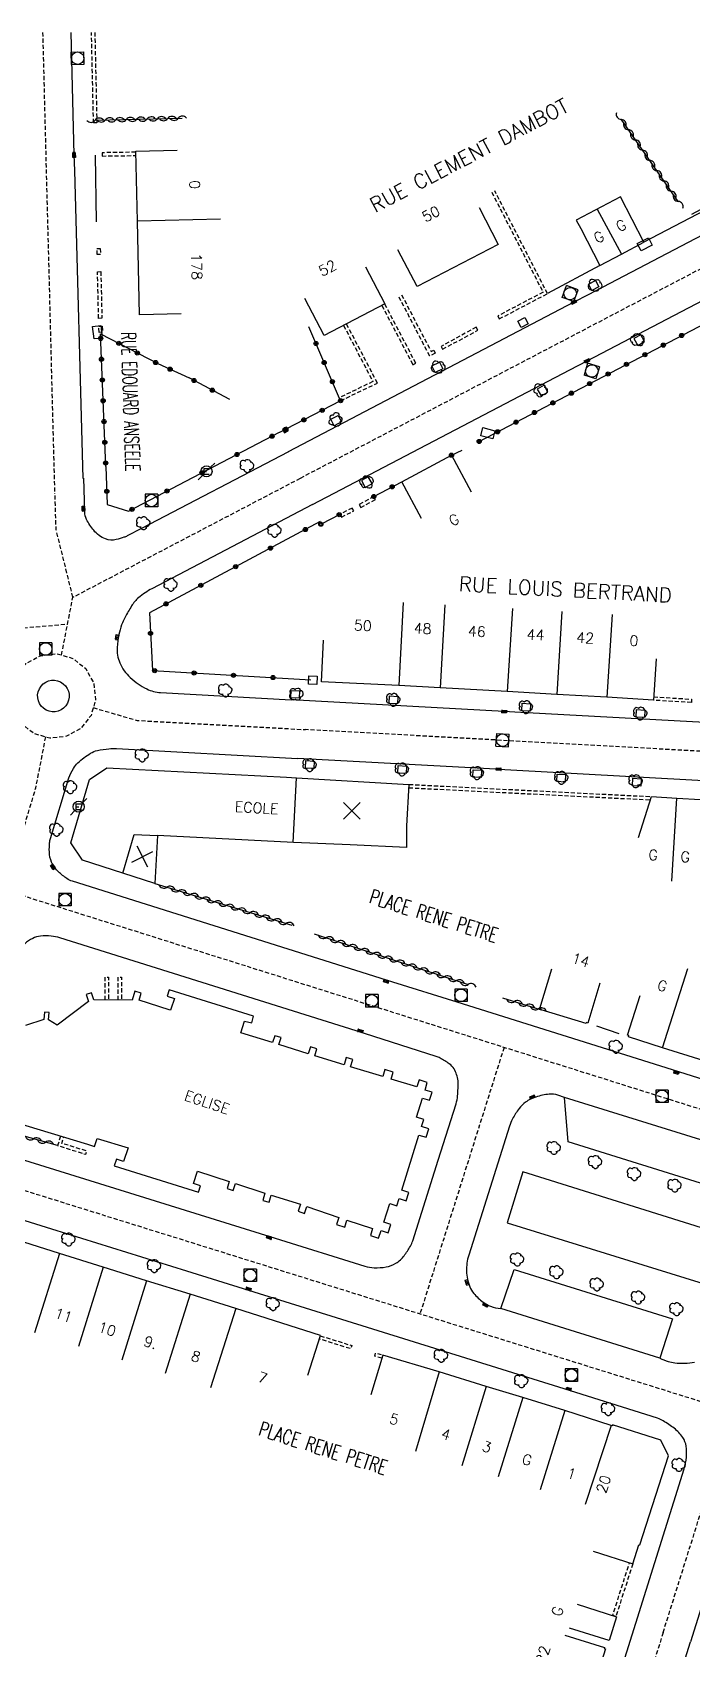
# Model space of a CAD drawing. Header units: millimetres. Extents: x 135999 to 137000, y 128000 to 129000.
# Drawn here: x 136504.2 to 136583.6, y 128805.5 to 129000 of the extents above; entities that cross this region are included whole.
import ezdxf
from ezdxf.enums import TextEntityAlignment as Align

# ---------------------------------------------------------------- set-up
doc = ezdxf.new("R2010")
doc.units = ezdxf.units.MM
doc.linetypes.add('DASHED', pattern=[0.75, 0.5, -0.25])
doc.layers.get('0').update_dxf_attribs({"linetype": 'CONTINUOUS'})
for name, color, linetype in [('W0001', 6, 'DASHED'), ('W0008', 7, 'CONTINUOUS'), ('W0100', 7, 'CONTINUOUS'), ('W0112', 1, 'DASHED'), ('W0300', 7, 'CONTINUOUS'), ('W0310', 3, 'CONTINUOUS'), ('W0322', 7, 'CONTINUOUS'), ('W0330', 7, 'CONTINUOUS'), ('W0400', 7, 'CONTINUOUS'), ('W0420', 7, 'CONTINUOUS'), ('W0471', 7, 'CONTINUOUS'), ('W0984', 7, 'CONTINUOUS'), ('W0989', 7, 'CONTINUOUS'), ('W0991', 7, 'CONTINUOUS'), ('W1102', 7, 'CONTINUOUS'), ('W1471', 7, 'CONTINUOUS')]:
    doc.layers.add(name, color=color, linetype=linetype)
doc.styles.get("Standard").update_dxf_attribs({"font": 'romans.shx', "width": 0.85})

# ---------------------------------------------------------------- blocks, each defined once
blk = doc.blocks.new('T300')
for p, q in [((-0.8, 0.51), (-0.86, 0.34)), ((-0.86, 0.34), (-0.86, 0.17)), ((-0.86, 0.17), (-0.74, 0.06)), ((-0.69, 0.63), (-0.8, 0.51)), ((-0.8, -0.06), (-0.74, 0.06)), ((-0.74, 0.06), (-0.69, 0.11)), ((-0.57, 0.69), (-0.69, 0.63)), ((-0.46, 0.69), (-0.57, 0.69)), ((-0.29, 0.63), (-0.46, 0.69)), ((-0.29, 0.63), (-0.17, 0.74)), ((-0.23, 0.57), (-0.29, 0.63)), ((-0.17, 0.74), (-0.06, 0.8)), ((-0.06, 0.8), (0.06, 0.8)), ((0.06, 0.8), (0.23, 0.74)), ((0.23, 0.74), (0.34, 0.63)), ((0.34, 0.63), (0.4, 0.51)), ((0.46, 0.46), (0.34, 0.46)), ((0.4, 0.51), (0.4, 0.46)), ((0.57, 0.4), (0.46, 0.46)), ((0.57, 0.4), (0.69, 0.29)), ((0.69, 0.29), (0.74, 0.17)), ((0.74, 0.06), (0.69, -0.17)), ((0.74, 0.17), (0.74, 0.06)), ((-0.8, -0.17), (-0.8, -0.06)), ((-0.8, -0.23), (-0.8, -0.17)), ((-0.74, -0.34), (-0.8, -0.23)), ((-0.69, -0.4), (-0.74, -0.34)), ((-0.51, -0.46), (-0.69, -0.4)), ((-0.4, -0.46), (-0.51, -0.46)), ((-0.4, -0.46), (-0.34, -0.46)), ((-0.34, -0.46), (-0.34, -0.4)), ((-0.34, -0.51), (-0.34, -0.46)), ((-0.29, -0.63), (-0.34, -0.51)), ((-0.17, -0.74), (-0.29, -0.63)), ((-0.06, -0.8), (-0.17, -0.74)), ((0.06, -0.8), (-0.06, -0.8)), ((0.17, -0.74), (0.06, -0.8)), ((0.23, -0.69), (0.17, -0.74)), ((0.29, -0.46), (0.23, -0.46)), ((0.29, -0.63), (0.23, -0.69)), ((0.46, -0.4), (0.29, -0.46)), ((0.34, -0.51), (0.29, -0.63)), ((0.34, -0.51), (0.34, -0.46)), ((0.57, -0.34), (0.46, -0.4)), ((0.63, -0.29), (0.57, -0.34)), ((0.69, -0.17), (0.63, -0.29))]:
    blk.add_line(p, q)
blk = doc.blocks.new('T420')
for p, q in [((0.75, 0.75), (-0.75, 0.75)), ((-0.75, 0.75), (-0.75, -0.75)), ((0.75, 0.75), (0.75, -0.75)), ((0.75, -0.75), (-0.75, -0.75))]:
    blk.add_line(p, q)
blk.add_ellipse((0, 0), major_axis=(-0.53, 0.53), ratio=1, start_param=3.926991, end_param=10.210176)
blk = doc.blocks.new('T400')
for p, q in [((-0.15, 0.3), (0.15, 0.3)), ((-0.15, -0.25), (-0.15, 0.3)), ((-0.15, 0.15), (0.15, 0.15)), ((-0.15, 0), (0.15, 0)), ((0.15, 0.3), (0.15, -0.25)), ((-0.15, -0.15), (0.15, -0.15)), ((-0.15, -0.25), (-0.15, -0.3)), ((-0.15, -0.3), (0.15, -0.3)), ((0.15, -0.3), (0.15, -0.25))]:
    blk.add_line(p, q)
blk = doc.blocks.new('T471')
for p, q in [((-0.333334, 0.333334), (-0.333334, -0.333334)), ((-0.333334, 0.333334), (0.333334, 0.333334)), ((-0.333334, 0), (0, 0)), ((0.500001, 0.500001), (1.000002, 1.000002)), ((-0.500001, -0.500001), (-1.000002, -1.000002)), ((-0.333334, -0.333334), (0.333334, -0.333334))]:
    blk.add_line(p, q)
blk.add_ellipse((0, 0), major_axis=(0.471405, 0.471405), ratio=1, start_param=5.4977871438, end_param=11.780972451)
blk = doc.blocks.new('t991o')
at = {"color": 0, "linetype": 'Continuous'}
for p, q in [((-1, 1), (1, -1)), ((-1, -1), (1, 1))]:
    blk.add_line(p, q, dxfattribs=at)
blk = doc.blocks.new('t322o')
at = {"color": 0, "linetype": 'Continuous'}
for radius in [0.25, 0.15]:
    blk.add_circle((0, 0), radius, dxfattribs=at)
blk = doc.blocks.new('t310o')
at = {"color": 0, "linetype": 'Continuous'}
for centre, start, end in [((-0.5, 0.38), 216.8699, 323.1304), ((0.5, -0.37), 36.8699, 143.1303)]:
    blk.add_arc(centre, 0.625, start, end, dxfattribs=at)
blk = doc.blocks.new('T1471')
at = {"color": 0, "linetype": 'Continuous', "flags": 128}
blk.add_lwpolyline([(-0.75, -0.5), (-0.75, 0.5), (0.75, 0.5), (0.75, -0.5), (-0.75, -0.5)], dxfattribs=at)
blk = doc.blocks.new('t330o')
at = {"color": 0, "linetype": 'Continuous'}
for p, q in [((0.25, -0.25), (-0.25, 0.25)), ((-0.25, -0.25), (0.25, 0.25)), ((-0.25, 0.25), (-0.25, -0.25)), ((0.25, 0.25), (-0.25, 0.25)), ((0.25, -0.25), (0.25, 0.25)), ((-0.25, -0.25), (0.25, -0.25)), ((-0.25, -0.25), (-0.25, -0.25))]:
    blk.add_line(p, q, dxfattribs=at)
blk = doc.blocks.new('t112o')
at = {"color": 0, "linetype": 'Continuous'}
for p, q in [((-0.5, 0.5), (0.5, 0.5)), ((-0.5, -0.5), (-0.5, 0.5)), ((0.5, 0.5), (0.5, -0.5)), ((0.5, -0.5), (-0.5, -0.5))]:
    blk.add_line(p, q, dxfattribs=at)

msp = doc.modelspace()

# ---------------------------------------------------------------- linework, layer by layer
at = {"layer": 'W0001'}
for points in [[(136505.43, 129000), (136506.87, 128944.47)], [(136536.45, 128946.38), (136620.88, 128990.55), (136625.72, 128993.78), (136630.04, 129000)], [(136687.89, 128907.95), (136620.34, 128911.58), (136604.81, 128912.41), (136537.07, 128916.13)]]:
    msp.add_lwpolyline(points, dxfattribs=at)
at = {"layer": 'W0001', "flags": 128}
for points in [[(136507.7, 128925.09), (136509.07, 128932.05), (136536.45, 128946.37)], [(136509.07, 128932.05), (136507.06, 128940.16), (136506.92, 128944.5)], [(136478.06, 128915.08), (136482.87, 128920.43), (136497.74, 128927.91), (136508.43, 128928.82)], [(136511.53, 128918.77), (136516.82, 128917.23), (136537.07, 128916.13)], [(136505.77, 128915.25), (136504.57, 128909.07), (136495.9, 128880.42), (136487.63, 128853.21), (136476.84, 128818.02)], [(136580.09, 128807.51), (136591.49, 128843.81), (136595.65, 128857.03), (136610.54, 128904.29)], [(136598.5, 128866.07), (136500.86, 128896.82)], [(136560.95, 128877.9), (136550.84, 128845.86)], [(136491.06, 128864.5), (136588.45, 128834.13)], [(136580.09, 128807.51), (136567.09, 128766.2), (136551.35, 128716.05), (136548.24, 128704.85), (136537.43, 128670.18), (136527.95, 128639.37), (136517.89, 128606.48), (136509.45, 128578.9), (136503.88, 128563.68), (136493.23, 128528.8), (136492.5, 128525.32)]]:
    msp.add_lwpolyline(points, dxfattribs=at)
msp.add_lwpolyline([(136502.2, 128922.5), (136503.43, 128924.06), (136505.17, 128925.02), (136507.15, 128925.25), (136509.06, 128924.7), (136510.62, 128923.47), (136511.58, 128921.73), (136511.81, 128919.76), (136511.26, 128917.84), (136510.03, 128916.29), (136508.29, 128915.32), (136506.31, 128915.09), (136504.4, 128915.64), (136502.84, 128916.88), (136501.88, 128918.61), (136501.65, 128920.59)], close=True, dxfattribs=at)
at = {"layer": 'W0008'}
for points in [[(136510.31, 128946.33), (136509.3, 128983.37), (136509.22, 128985.25), (136508.87, 129000)], [(136622.16, 129000), (136620.83, 128998.15), (136619.61, 128996.92), (136618.2, 128995.87), (136577.78, 128974.75)], [(136537.9, 128943.21), (136568.85, 128959.39), (136570.94, 128960.48), (136622.5, 128987.44)], [(136511.93, 128977.2), (136511.78, 128985.22)], [(136572.49, 128971.95), (136566.18, 128968.57)], [(136607.96, 128915.75), (136562.26, 128918.22), (136560.96, 128918.3), (136535.33, 128919.72)]]:
    msp.add_lwpolyline(points, dxfattribs=at)
for points in [[(136625.28, 129000), (136623.1, 128997.05, -0.027917), (136622.12, 128995.82, -0.038069), (136621.28, 128995.03, -0.002678), (136620.62, 128994.5, -0.005544), (136620.3, 128994.25, -0.033011), (136619.94, 128994, -0.018907), (136619.26, 128993.65), (136571.08, 128968.43), (136569.35, 128967.55), (136534.99, 128949.56)], [(136536.08, 128912.69), (136559.96, 128911.4), (136560.31, 128911.37), (136601.66, 128909.07), (136601.66, 128909.07, -0.061349), (136603.08, 128908.99, -0.070938), (136604.24, 128908.6, -0.065107), (136605.65, 128907.65, -0.073467), (136606.63, 128906.49, -0.143342), (136606.98, 128905.19, -0.106144), (136606.57, 128903.43), (136606.57, 128903.43)]]:
    msp.add_lwpolyline(points, format="xyb", dxfattribs=at)
for points in [[(136571.1, 128969.7), (136571.96, 128970.15), (136572.36, 128969.37), (136571.5, 128968.93)], [(136562.6, 128965.26), (136563.46, 128965.7), (136563.86, 128964.93), (136563, 128964.48)], [(136577.86, 128962.81), (136577.4, 128963.63), (136576.58, 128963.17), (136577.04, 128962.35)], [(136552.27, 128959.87), (136553.17, 128960.32), (136553.57, 128959.52), (136552.68, 128959.07)], [(136566.23, 128956.73), (136565.77, 128957.55), (136564.95, 128957.09), (136565.41, 128956.27)], [(136540.1, 128953.48), (136540.99, 128953.93), (136541.39, 128953.13), (136540.5, 128952.68)], [(136545.07, 128945.73), (136544.61, 128946.55), (136543.79, 128946.08), (136544.25, 128945.27)], [(136536.3, 128919.89), (136535.3, 128919.95), (136535.35, 128920.84), (136536.35, 128920.79)], [(136548.12, 128919.22), (136547.12, 128919.27), (136547.17, 128920.17), (136548.17, 128920.12)], [(136564.09, 128918.34), (136563.09, 128918.4), (136563.14, 128919.3), (136564.14, 128919.24)], [(136577.84, 128917.58), (136576.84, 128917.63), (136576.89, 128918.53), (136577.89, 128918.48)], [(136538.05, 128911.45), (136537.05, 128911.5), (136537.1, 128912.4), (136538.1, 128912.35)], [(136549.16, 128910.84), (136548.16, 128910.9), (136548.21, 128911.8), (136549.21, 128911.74)], [(136558.18, 128910.35), (136557.18, 128910.4), (136557.23, 128911.3), (136558.23, 128911.25)], [(136568.3, 128909.81), (136567.3, 128909.87), (136567.35, 128910.76), (136568.35, 128910.71)], [(136577.39, 128909.32), (136576.39, 128909.38), (136576.44, 128910.28), (136577.44, 128910.22)]]:
    msp.add_lwpolyline(points, close=True, dxfattribs=at)
at = {"layer": 'W0008', "flags": 128}
for points in [[(136535, 128949.55), (136517.32, 128940.32), (136515.6, 128939.42, -0.038466), (136515.22, 128939.26, -0.01636), (136514.3, 128938.98, -0.164356), (136512.99, 128939.06, -0.121328), (136511.58, 128940.1, -0.061474), (136510.72, 128941.42, -0.105998), (136510.5, 128942.32), (136510.39, 128946.37)], [(136537.91, 128943.19), (136518.59, 128933.08, 0.053516), (136516.99, 128932, 0.079015), (136516.13, 128931, 0.017323), (136515.36, 128929.64, 0.026749), (136514.94, 128928.72, 0.043875), (136514.6, 128927.56, 0.034369), (136514.39, 128926.02, 0.118815), (136514.72, 128924.16, 0.103545), (136515.97, 128922.39, 0.072256), (136517.96, 128921.02, 0.101721), (136519.63, 128920.58), (136535.33, 128919.72)], [(136592.25, 128871.7), (136581.21, 128875.19), (136555.29, 128883.35), (136547.57, 128885.76), (136509.02, 128897.89, -0.072462), (136508.36, 128898.21, -0.040532), (136507.35, 128899.02, -0.095572), (136506.52, 128900.18, -0.105479), (136506.24, 128901.44, -0.024812), (136506.27, 128902.52, -0.05308), (136506.37, 128903.02), (136508.6, 128910.31, -0.051315), (136509.13, 128911.46, -0.075244), (136509.68, 128912.14, -0.043424), (136511.18, 128913.28, -0.090974), (136512.02, 128913.62, -0.02524), (136513.41, 128913.83, -0.038816), (136514.33, 128913.85), (136536.08, 128912.67)], [(136503.27, 128864.35), (136533.41, 128854.96), (136544.21, 128851.6, 0.064357), (136545.33, 128851.4, 0.051593), (136546.75, 128851.49, 0.09858), (136547.94, 128851.93, 0.094118), (136548.93, 128852.84, 0.028677), (136549.68, 128853.98, 0.055023), (136549.97, 128854.63), (136553.04, 128864.32), (136555.17, 128871.1, 0.053966), (136555.36, 128872.06, 0.028965), (136555.42, 128873.89, 0.252424), (136555.42, 128873.89, 0.052592), (136555.42, 128873.89, 0.095966), (136554.93, 128875.32, 0.117116), (136554.36, 128875.93, 0.019912), (136553.25, 128876.62, 0.051572), (136552.78, 128876.82), (136543.16, 128879.88), (136507.5, 128891.08, 0.053877), (136506.46, 128891.29, 0.044786), (136505.19, 128891.29, 0.092805), (136504.24, 128891.02, 0.078421), (136503.28, 128890.35, 0.044784)], [(136586.51, 128860.98), (136568.66, 128866.54), (136568.22, 128871.89), (136567.44, 128872.15, 0.096999), (136566.38, 128872.27, 0.06246), (136564.77, 128871.93, 0.068334), (136563.54, 128871.31, 0.085314), (136562.75, 128870.54, 0.031844), (136561.97, 128869.3, 0.048192), (136561.59, 128868.41), (136556.7, 128852.92, 0.08532), (136556.43, 128850.98, 0.087471), (136556.83, 128849.11, 0.081874), (136557.32, 128848.3, 0.051005), (136558.42, 128847.26, 0.076834), (136559.32, 128846.77, 0.061637), (136560.56, 128846.48), (136562.18, 128851.2), (136581.21, 128845.25), (136579.68, 128840.52, 0.036383), (136580.71, 128840.12, 0.051028), (136581.49, 128839.96, 0.059227), (136583.88, 128840.02, 0.097098)], [(136576.79, 128808.64), (136582.61, 128827.21, 0.052787), (136582.89, 128828.61, 0.057124), (136582.86, 128829.93, 0.113886), (136582.46, 128830.97, 0.082978), (136581.42, 128832.08, 0.027256), (136580.09, 128832.98, 0.059247), (136579.42, 128833.29), (136568.19, 128836.82), (136522.79, 128850.99), (136506.53, 128856.03), (136498.26, 128858.61, 0.034386), (136497.5, 128858.79, 0.02065), (136496.19, 128858.95, 0.093856), (136495.2, 128858.84, 0.071064), (136494.01, 128858.29, 0.078245), (136492.79, 128857.19, 0.095867), (136492.15, 128856), (136486.89, 128838.97), (136479.95, 128816.36)], [(136656.69, 128826.9), (136627.04, 128836.34), (136607.78, 128842.51), (136599.76, 128845.05, 0.085725), (136598.6, 128845.22, 0.066432), (136597.1, 128844.96, 0.065733), (136596.13, 128844.52, 0.09174), (136595.57, 128844, 0.035877), (136594.98, 128843.08, 0.048855), (136594.67, 128842.34), (136583.39, 128806.38)], [(136479.95, 128816.36), (136476.67, 128805.53), (136460.12, 128751.23, 0.024343), (136459.18, 128748.1, 0.061651), (136459.11, 128747.27, 0.033874), (136459.29, 128745.45, 0.076827), (136459.55, 128744.69, 0.036438), (136459.98, 128743.98, 0.039755), (136460.47, 128743.41, 0.035893), (136461.07, 128742.88, 0.018802), (136462.33, 128742, 0.048557), (136462.71, 128741.81, 0.014949), (136464, 128741.34), (136504.99, 128727.92), (136537.21, 128717.33), (136544.88, 128714.83, 0.048909), (136545.82, 128714.63, 0.108202), (136546.26, 128714.67, 0.047428), (136546.81, 128714.91, 0.055546), (136547.24, 128715.2, 0.094082), (136547.44, 128715.47, 0.041762), (136547.73, 128716.16), (136554.33, 128737.14), (136576.79, 128808.64)], [(136582.09, 128702.75), (136558.17, 128710.49, -0.045557), (136556.85, 128711.05, -0.080225), (136556.21, 128711.55, -0.033997), (136555.32, 128712.62, -0.06943), (136555, 128713.23, -0.051349), (136554.8, 128714.08, -0.045934), (136554.75, 128715.06, -0.04826), (136554.78, 128715.28, -0.016023), (136554.96, 128715.93), (136561.24, 128735.95), (136578.91, 128792.08), (136583.39, 128806.38)]]:
    msp.add_lwpolyline(points, format="xyb", dxfattribs=at)
msp.add_lwpolyline([(136505.04, 128921.04, -1), (136508.42, 128919.3, -1)], format="xyb", close=True, dxfattribs=at)
for points in [[(136588.11, 128865.68), (136568.22, 128871.89)], [(136579.68, 128840.52), (136560.56, 128846.48)]]:
    msp.add_lwpolyline(points, dxfattribs=at)
msp.add_lwpolyline([(136561.32, 128856.81), (136586.08, 128849.14), (136588.05, 128855.16), (136563.22, 128862.93)], close=True, dxfattribs=at)
at = {"layer": 'W0100'}
for points in [[(136522.1, 128966.15), (136517.1, 128966.03), (136516.84, 128977.3), (136516.64, 128985.71), (136521.64, 128985.83)], [(136557.96, 128978.92), (136560.26, 128974.49), (136550.49, 128969.41), (136548.19, 128973.85)], [(136544.28, 128971.78), (136546.6, 128967.35), (136539.32, 128963.54), (136537, 128967.97)], [(136551, 128941.53), (136548.65, 128945.95), (136554.62, 128949.13), (136556.98, 128944.72)], [(136579.25, 128924.65), (136578.94, 128919.66), (136573.31, 128920.01), (136567.31, 128920.36), (136561.33, 128920.73), (136553.28, 128921.17), (136548.28, 128921.44), (136539, 128921.87), (136539.23, 128926.87)], [(136534.77, 128910.39), (136535.97, 128910.33), (136549.51, 128909.53), (136549.22, 128904.54)], [(136577.11, 128903.16), (136578.68, 128908.07), (136581.72, 128907.89), (136584.59, 128907.73), (136587.61, 128907.56), (136602.92, 128906.68), (136604.42, 128904.49)]]:
    msp.add_lwpolyline(points, dxfattribs=at)
msp.add_lwpolyline([(136575.09, 128973.31), (136577.78, 128974.75), (136574.96, 128980.2), (136569.63, 128977.42), (136570.17, 128976.39), (136572.49, 128971.95)], close=True, dxfattribs=at)
at = {"layer": 'W0100', "flags": 128}
for points in [[(136549.22, 128904.54), (136549.2, 128901.93), (136542.43, 128902.28), (136535.61, 128902.54), (136519.25, 128903.38), (136518.95, 128897.6), (136515.08, 128898.86), (136510.22, 128900.44), (136508.83, 128902.52), (136511.09, 128910.14), (136513.16, 128911.51), (136534.77, 128910.39)], [(136604.43, 128904.48), (136602.67, 128899), (136601.43, 128895.14), (136599.74, 128889.9), (136599.69, 128889.74), (136599.77, 128889.72), (136597.82, 128883.56), (136595.03, 128874.69), (136593.17, 128873.73), (136585.04, 128876.28), (136580.03, 128877.86), (136575.92, 128879.17), (136575.97, 128879.34), (136575.81, 128879.39), (136577.33, 128884.15)], [(136572.48, 128885.62), (136571.04, 128880.83), (136570.86, 128880.88), (136570.83, 128880.78), (136565.4, 128882.43), (136565.43, 128882.53), (136565.26, 128882.58), (136566.71, 128887.36)], [(136499, 128869.83), (136510.83, 128866.25), (136511.69, 128865.99), (136511.98, 128866.94), (136515.72, 128865.8), (136515.17, 128864.16), (136514.32, 128864.44), (136514.06, 128863.67), (136524.2, 128860.47), (136524.44, 128861.25), (136523.58, 128861.54), (136524.08, 128863.03), (136527.89, 128861.77), (136527.62, 128860.91), (136528.37, 128860.67), (136528.65, 128861.52), (136532.17, 128860.36), (136531.91, 128859.5), (136532.67, 128859.27), (136532.94, 128860.13), (136536.47, 128859.05), (136536.17, 128858.2), (136536.93, 128857.93), (136537.23, 128858.78), (136541.06, 128857.45), (136540.79, 128856.59), (136541.78, 128856.27), (136542.05, 128857.13), (136545.13, 128856.12), (136544.88, 128855.26), (136545.86, 128854.97), (136546.16, 128855.88), (136547.02, 128855.6), (136547.32, 128856.58), (136546.48, 128856.86), (136547.19, 128859.12), (136548.04, 128858.85), (136548.32, 128859.73), (136549.18, 128859.46), (136549.49, 128860.45), (136548.64, 128860.74), (136550.71, 128867.36), (136551.58, 128867.12), (136551.9, 128868.1), (136551.03, 128868.37), (136551.31, 128869.22), (136550.43, 128869.49), (136551.14, 128871.79), (136551.99, 128871.54), (136552.31, 128872.51), (136551.44, 128872.77), (136551.71, 128873.69), (136550.74, 128874.01), (136550.46, 128873.15), (136547.35, 128874.08), (136547.62, 128874.94), (136546.62, 128875.25), (136546.36, 128874.39), (136542.47, 128875.57), (136542.74, 128876.44), (136541.97, 128876.67), (136541.71, 128875.8), (136538.17, 128876.88), (136538.44, 128877.74), (136537.67, 128877.98), (136537.37, 128877.13), (136533.87, 128878.23), (136534.14, 128879.08), (136533.39, 128879.31), (136533.1, 128878.47), (136529.3, 128879.66), (136529.74, 128881.06), (136530.6, 128880.84), (136530.81, 128881.64), (136520.64, 128884.83), (136520.42, 128884.05), (136521.28, 128883.78), (136520.87, 128882.48), (136520.83, 128882.37), (136520.66, 128882.43), (136517.03, 128883.57), (136517.3, 128884.43), (136516.51, 128884.68), (136516.2, 128883.6), (136511.59, 128883.63), (136511.3, 128884.48), (136510.68, 128884.26), (136510.97, 128883.41), (136507.2, 128880.59), (136506.13, 128881.2), (136506.21, 128882.09), (136505.65, 128882.14), (136505.57, 128881.25), (136503.37, 128880.52)], [(136537.33, 128838.48), (136538.85, 128843.25), (136528.66, 128846.49), (136523.19, 128848.21), (136517.93, 128849.84), (136512.71, 128851.46), (136507.45, 128853.11), (136501.53, 128854.99), (136501.5, 128854.88), (136501.34, 128854.93), (136496.72, 128856.44), (136495.17, 128851.69)], [(136571.67, 128817.3), (136576.43, 128815.77), (136577.17, 128818.08), (136577.27, 128818.05), (136580.72, 128828.77), (136579.8, 128830.64), (136574.01, 128832.48), (136573.98, 128832.38), (136573.85, 128832.42), (136573.84, 128832.4), (136568.27, 128834.22), (136563.2, 128835.79), (136558.81, 128837.13), (136553.15, 128838.86), (136546.35, 128840.89), (136544.92, 128836.1)], [(136569.73, 128810.91), (136574.5, 128809.42), (136573.61, 128806.56), (136568.84, 128808.05)], [(136568.26, 128807.21), (136573.02, 128805.7), (136572.99, 128805.6), (136573.14, 128805.56), (136571.3, 128799.66), (136569.72, 128794.69), (136568.26, 128790.09), (136565.93, 128782.61), (136562.89, 128773.07), (136558.12, 128774.59)]]:
    msp.add_lwpolyline(points, dxfattribs=at)
at = {"layer": 'W0112'}
for points in [[(136511.71, 129000), (136511.96, 128989.12), (136511.56, 128989.11), (136511.31, 129000)], [(136516.64, 128985.58), (136512.58, 128985.52), (136512.58, 128985.12), (136516.64, 128985.18)], [(136559.47, 128980.76), (136565.64, 128968.74), (136560.19, 128965.88), (136560.38, 128965.53), (136566.18, 128968.57), (136559.83, 128980.94)], [(136546.24, 128967.16), (136549.98, 128960.02), (136550.33, 128960.2), (136546.59, 128967.35)], [(136548.62, 128968.44), (136552.18, 128961.6), (136552.49, 128961.76), (136552.67, 128961.4), (136552.01, 128961.06), (136552.01, 128961.06), (136548.27, 128968.25)], [(136541.64, 128964.75), (136545.17, 128957.99), (136541.12, 128956.05), (136541.29, 128955.69), (136545.72, 128957.81), (136541.99, 128964.94)], [(136578.96, 128920.06), (136583.52, 128919.79), (136583.49, 128919.39), (136578.94, 128919.66)], [(136549.49, 128909.13), (136578.56, 128907.68)], [(136549.51, 128909.53), (136578.68, 128908.07)]]:
    msp.add_lwpolyline(points, dxfattribs=at)
for points in [[(136511.97, 128973.99), (136512.37, 128974), (136512.39, 128973.27), (136511.99, 128973.26)], [(136512.43, 128971.22), (136512.57, 128965.6), (136512.17, 128965.59), (136512.03, 128971.21)], [(136512.2, 128964.63), (136512.6, 128964.65), (136512.64, 128963.92), (136512.24, 128963.9)], [(136553.56, 128961.88), (136557.8, 128964.17), (136557.61, 128964.53), (136553.37, 128962.23)], [(136543.71, 128942.86), (136545.47, 128943.82), (136545.28, 128944.17), (136543.52, 128943.21)], [(136541.4, 128941.68), (136542.86, 128942.43), (136542.68, 128942.78), (136541.22, 128942.04)]]:
    msp.add_lwpolyline(points, close=True, dxfattribs=at)
at = {"layer": 'W0112', "flags": 128}
for points in [[(136512.94, 128883.62), (136512.95, 128886.36), (136513.35, 128886.36), (136513.34, 128883.62)], [(136514.52, 128883.61), (136514.53, 128886.36), (136514.93, 128886.36), (136514.92, 128883.61)], [(136507.58, 128867.23), (136507.24, 128866.1), (136510.64, 128865.04), (136510.76, 128865.42), (136507.74, 128866.36), (136507.97, 128867.12)], [(136538.83, 128843.21), (136542.65, 128842.03), (136542.53, 128841.64), (136538.71, 128842.83)], [(136546.24, 128840.51), (136545.39, 128840.77), (136545.5, 128841.15), (136546.35, 128840.89)], [(136576.43, 128815.77), (136574.41, 128809.45), (136574.03, 128809.58), (136576.04, 128815.9)]]:
    msp.add_lwpolyline(points, dxfattribs=at)
at = {"layer": 'W0310'}
for points in [[(136613.88, 128994.32), (136583.5, 128978.09)], [(136511.75, 128989.43), (136522.22, 128989.67)], [(136581.91, 128979.67), (136575.03, 128989.57)]]:
    msp.add_lwpolyline(points, dxfattribs=at)
at = {"layer": 'W0310', "flags": 128}
for points in [[(136518.95, 128897.6), (136535.42, 128892.6)], [(136538.11, 128891.57), (136556.64, 128885.45)], [(136560.78, 128883.86), (136565.4, 128882.43)], [(136507.24, 128866.1), (136498.6, 128868.5)]]:
    msp.add_lwpolyline(points, dxfattribs=at)
at = {"layer": 'W0322'}
for points in [[(136557.96, 128950.79), (136587.87, 128966.44), (136604.04, 128974.81)], [(136513.02, 128947.79), (136512.39, 128963.74)], [(136512.39, 128963.74), (136519.28, 128960.15)], [(136541.29, 128955.69), (136537.45, 128964.57)], [(136519.28, 128960.15), (136523.05, 128958.44)], [(136527.97, 128955.83), (136523.05, 128958.44)], [(136541.29, 128955.69), (136534.69, 128952.25), (136533.94, 128951.86)], [(136554.62, 128949.13), (136555.92, 128949.75)], [(136545.28, 128944.17), (136548.65, 128945.95)], [(136538.98, 128940.87), (136541.22, 128942.04)]]:
    msp.add_lwpolyline(points, dxfattribs=at)
at = {"layer": 'W0322', "flags": 128}
for points in [[(136513.05, 128947.79), (136513.21, 128943.2), (136515.76, 128942.4), (136533.93, 128951.89)], [(136538.84, 128941.15), (136518.28, 128930.19), (136518.65, 128923.23), (136537.7, 128922.12)], [(136572.06, 128880.5), (136574.78, 128879.58)]]:
    msp.add_lwpolyline(points, dxfattribs=at)
at = {"layer": 'W1102'}
for p, q in [((136572.16, 128978.74), (136575.09, 128973.31)), ((136526.84, 128977.53), (136516.84, 128977.3)), ((136548.83, 128931.43), (136548.28, 128921.44)), ((136553.82, 128931.15), (136553.28, 128921.17)), ((136561.95, 128930.71), (136561.33, 128920.73)), ((136567.89, 128930.34), (136567.31, 128920.36)), ((136573.94, 128929.99), (136573.31, 128920.01)), ((136535.56, 128902.54), (136535.97, 128910.33)), ((136581.13, 128897.91), (136581.72, 128907.89))]:
    msp.add_line(p, q, dxfattribs=at)
at = {"layer": 'W1102', "flags": 128}
for points in [[(136515.08, 128898.86), (136516.44, 128903.52), (136519.25, 128903.38)], [(136580.03, 128877.86), (136583.05, 128887.39)], [(136507.45, 128853.11), (136504.46, 128843.57)], [(136512.71, 128851.46), (136509.74, 128841.92)], [(136517.93, 128849.84), (136514.97, 128840.29)], [(136523.19, 128848.21), (136520.19, 128838.67)], [(136528.66, 128846.49), (136525.63, 128836.96)], [(136553.15, 128838.86), (136550.28, 128829.28)], [(136558.81, 128837.13), (136555.89, 128827.57)], [(136563.2, 128835.79), (136560.24, 128826.24)], [(136568.27, 128834.22), (136565.31, 128824.67)], [(136573.84, 128832.4), (136570.72, 128822.9)]]:
    msp.add_lwpolyline(points, dxfattribs=at)

# ---------------------------------------------------------------- block references
at = {"layer": 'W0112', "rotation": 177.361077231101}
msp.add_blockref('t112o', (136537.94, 128922.07), dxfattribs=at)
at = {"layer": 'W0300'}
for p, rotation in [((136571.8, 128969.59), 207.5517885348569), ((136577.09, 128963.01), 27.4804969489053), ((136552.93, 128959.74), 207.028584694827), ((136565.39, 128956.91), 345.5514217434875), ((136540.66, 128953.3), 293.3731367359197), ((136544.51, 128945.9), 27.14397264693277), ((136535.84, 128920.38), 218.6951154263148), ((136547.65, 128919.7), 356.8278691710171), ((136563.61, 128918.82), 356.8278691710171), ((136577.37, 128918.05), 356.8278691710171), ((136537.59, 128911.85), 357.0481331104136), ((136548.69, 128911.33), 356.4971981632893), ((136557.71, 128910.89), 356.6340533510503), ((136567.88, 128910.33), 356.2509657174448), ((136576.82, 128909.91), 356.2509657174448)]:
    msp.add_blockref('T300', p, dxfattribs=dict(at, rotation=rotation))
for p in [(136530.06, 128947.82), (136517.58, 128940.95), (136533.36, 128940.05), (136520.86, 128933.56), (136527.44, 128920.83), (136517.41, 128913.02), (136508.78, 128909.2), (136507.12, 128904.07), (136574.43, 128877.98), (136566.96, 128865.8), (136571.95, 128864.1), (136576.64, 128862.67), (136581.5, 128861.27), (136508.58, 128854.79), (136518.88, 128851.59), (136562.56, 128852.38), (136567.28, 128850.86), (136572.14, 128849.38), (136577.11, 128847.81), (136533.17, 128847.02), (136581.73, 128846.41), (136553.4, 128840.8), (136563.06, 128837.75), (136573.5, 128834.39), (136582.01, 128827.67)]:
    msp.add_blockref('T300', p, dxfattribs=at)
at = {"layer": 'W0310'}
for p, rotation in [((136575.06, 128989.52), 124.8192300021391), ((136511.75, 128989.43), 1.347863163295232), ((136512.99, 128989.46), 1.347863163295232), ((136514.24, 128989.48), 1.347863163295232), ((136515.49, 128989.51), 1.347863163295232), ((136516.74, 128989.54), 1.347863163295232), ((136517.99, 128989.57), 1.347863163295232), ((136519.24, 128989.6), 1.347863163295232), ((136520.49, 128989.63), 1.347863163295232), ((136521.74, 128989.66), 1.347863163295232), ((136575.92, 128988.29), 124.8192300021391), ((136576.77, 128987.06), 124.8192300021391), ((136577.63, 128985.83), 124.8192300021391), ((136578.49, 128984.6), 124.8192300021391), ((136579.34, 128983.37), 124.8192300021391), ((136580.2, 128982.13), 124.8192300021391), ((136581.06, 128980.9), 124.8192300021391), ((136581.91, 128979.67), 124.8192300021391), ((136520.39, 128897.17), 343.1197658947756), ((136521.82, 128896.73), 343.1197658947756), ((136523.26, 128896.3), 343.1197658947756), ((136524.69, 128895.86), 343.1197658947756), ((136526.13, 128895.42), 343.1197658947756), ((136527.56, 128894.99), 343.1197658947756), ((136529, 128894.55), 343.1197658947756), ((136530.43, 128894.12), 343.1197658947756), ((136531.87, 128893.68), 343.1197658947756), ((136533.3, 128893.25), 343.1197658947756), ((136534.74, 128892.81), 343.1197658947756), ((136539.54, 128891.1), 341.7358088905253), ((136540.96, 128890.63), 341.7358088905253), ((136542.39, 128890.16), 341.7358088905253), ((136543.81, 128889.69), 341.7358088905253), ((136545.23, 128889.22), 341.7358088905253), ((136546.66, 128888.75), 341.7358088905253), ((136548.08, 128888.28), 341.7358088905253), ((136549.51, 128887.81), 341.7358088905253), ((136550.93, 128887.34), 341.7358088905253), ((136552.36, 128886.87), 341.7358088905253), ((136553.78, 128886.4), 341.7358088905253), ((136555.21, 128885.93), 341.7358088905253), ((136556.63, 128885.46), 341.7358088905253), ((136562.21, 128883.41), 342.9129490841394), ((136563.65, 128882.97), 342.9129490841394), ((136565.08, 128882.53), 342.9129490841394), ((136504.35, 128866.9), 164.4728482697266), ((136505.79, 128866.5), 164.4728482697266)]:
    msp.add_blockref('t310o', p, dxfattribs=dict(at, rotation=rotation))
at = {"layer": 'W0322'}
for p, rotation in [((136512.41, 128963.18), 92.28808857951235), ((136582.33, 128963.54), 27.62205501569677), ((136514.6, 128962.59), 332.4721835212413), ((136516.82, 128961.43), 332.4721835212413), ((136538.32, 128962.57), 113.3731367359197), ((136577.9, 128961.22), 27.62205501569677), ((136580.11, 128962.38), 27.62205501569677), ((136512.51, 128960.68), 92.28808857951235), ((136519.04, 128960.28), 332.4721835212413), ((136520.77, 128959.48), 335.5993793543445), ((136539.31, 128960.28), 113.3731367359197), ((136573.47, 128958.91), 27.62205501569677), ((136575.68, 128960.06), 27.62205501569677), ((136512.61, 128958.18), 92.28808857951235), ((136523.65, 128958.12), 152.0152917375168), ((136525.86, 128956.95), 152.0152917375168), ((136540.3, 128957.98), 113.3731367359197), ((136571.25, 128957.75), 27.62205501569677), ((136512.71, 128955.68), 92.28808857951235), ((136541.29, 128955.69), 207.5020442940982), ((136566.82, 128955.43), 27.62205501569677), ((136569.04, 128956.59), 27.62205501569677), ((136512.81, 128953.18), 92.28808857951235), ((136536.86, 128953.38), 207.5020442940982), ((136539.07, 128954.53), 207.5020442940982), ((136562.39, 128953.11), 27.62205501569677), ((136564.61, 128954.27), 27.62205501569677), ((136533.03, 128951.42), 27.58125082058684), ((136534.64, 128952.23), 207.5145676003983), ((136534.69, 128952.25), 152.0152917375168), ((136560.18, 128951.95), 27.62205501569677), ((136512.91, 128950.69), 92.28808857951235), ((136528.82, 128949.22), 27.58125082058684), ((136554.62, 128949.13), 25.51424234875573), ((136557.96, 128950.79), 27.62205501569677), ((136513.01, 128948.19), 92.28808857951235), ((136524.61, 128947.02), 27.58125082058684), ((136547.49, 128945.34), 27.86102826741335), ((136513.15, 128944.79), 271.920409203473), ((136520.4, 128944.82), 27.58125082058684), ((136545.28, 128944.17), 27.86102826741335), ((136516.19, 128942.62), 27.58125082058684), ((136541.12, 128941.99), 27.51027015439819), ((136537.04, 128940.19), 208.0724223903843), ((136538.91, 128940.83), 27.51027015439819), ((136532.85, 128937.96), 208.0724223903843), ((136528.66, 128935.72), 208.0724223903843), ((136524.47, 128933.49), 208.0724223903843), ((136520.28, 128931.25), 208.0724223903843), ((136518.41, 128927.71), 273.0562457392969), ((136518.92, 128923.22), 356.6600274286272), ((136523.66, 128922.94), 356.6600274286272), ((136528.4, 128922.66), 356.6600274286272), ((136533.15, 128922.39), 356.6600274286272)]:
    msp.add_blockref('t322o', p, dxfattribs=dict(at, rotation=rotation))
at = {"layer": 'W0330', "rotation": 207.5020442940982}
msp.add_blockref('t330o', (136534.65, 128952.18), dxfattribs=at)
at = {"layer": 'W0400'}
for p, rotation in [((136509.22, 128985.25), 182.2511554919851), ((136569.35, 128967.55), 296.7587477916434), ((136570.94, 128960.48), 117.4804969489053), ((136510.34, 128942.72), 1.664166513746502), ((136514.39, 128927.23), 350.334934019656), ((136560.96, 128918.3), 266.7528373308655), ((136560.31, 128911.37), 84.36364948921825), ((136506.67, 128899.62), 33.03964169027058), ((136546.76, 128885.86), 72.53141698135443), ((136543.65, 128879.88), 252.3947426012286), ((136581.67, 128874.88), 252.5003358451662), ((136564.37, 128871.93), 113.1591182858861), ((136532.69, 128855.03), 72.70752081793675), ((136530.2, 128848.83), 252.6643682848739), ((136556.5, 128849.64), 15.65345545971161), ((136558.69, 128846.92), 239.1678238728731), ((136568.74, 128836.8), 72.54596531536272)]:
    msp.add_blockref('T400', p, dxfattribs=dict(at, rotation=rotation))
at = {"layer": 'W0420'}
for p, rotation in [((136509.65, 128996.89), 181.3478631632952), ((136568.9, 128968.57), 250.2923124783364), ((136571.51, 128959.27), 343.2344880167146), ((136560.77, 128914.86), 176.8268401858998)]:
    msp.add_blockref('T420', p, dxfattribs=dict(at, rotation=rotation))
for p in [(136518.53, 128943.69), (136505.79, 128925.83), (136508.12, 128895.67), (136508.13, 128895.66), (136545.05, 128883.51), (136555.77, 128884.17), (136579.95, 128872.01), (136530.4, 128850.49), (136569.05, 128838.49), (136569.05, 128838.48)]:
    msp.add_blockref('T420', p, dxfattribs=at)
at = {"layer": 'W0471'}
for p in [(136525.15, 128947.19), (136509.77, 128906.85)]:
    msp.add_blockref('T471', p, dxfattribs=at)
at = {"layer": 'W0991'}
msp.add_blockref('t991o', (136542.62, 128906.37), dxfattribs=at)
at = {"layer": 'W0991', "rotation": 71.98146753051488}
msp.add_blockref('t991o', (136517.43, 128900.84), dxfattribs=at)
at = {"layer": 'W1471'}
for p, rotation in [((136577.88, 128974.5), 207.5953019549891), ((136512.03, 128963.92), 96.44837044986853), ((136559.01, 128951.78), 345.5514217434875)]:
    msp.add_blockref('T1471', p, dxfattribs=dict(at, rotation=rotation))

# ---------------------------------------------------------------- texts
at = {"layer": 'W0984'}
for s, rotation, p in [('ECOLE', 357.0362, (136531.18, 128906.72)), ('EGLISE', 341.6574, (136525.22, 128871.3))]:
    msp.add_text(s, height=1.25, rotation=rotation, dxfattribs=at).set_placement(p, align=Align.MIDDLE)
at = {"layer": 'W0989'}
for s, rotation, p in [('RUE CLEMENT DAMBOT', 27.6153, (136556.76, 128985.21)), ('RUE LOUIS BERTRAND', 356.8591, (136568.32, 128932.98))]:
    msp.add_text(s, height=1.75, rotation=rotation, dxfattribs=at).set_placement(p, align=Align.MIDDLE)
for s, rotation, width, p in [('RUE EDOUARD ANSEELE', 271.8914, 0.6, (136516.02, 128955.56)), ('PLACE RENE PETRE', 342.5201, 0.7, (136552.49, 128893.73)), ('PLACE RENE PETRE', 342.5201, 0.7, (136539.17, 128829.7))]:
    msp.add_text(s, height=1.75, rotation=rotation, dxfattribs=dict(at, width=width)).set_placement(p, align=Align.MIDDLE)
at = {"layer": 'W0991'}
for s, rotation, p in [('0', 271.3565, (136523.74, 128981.68)), ('50', 27.4616, (136552.15, 128978.16)), ('G', 27.5518, (136575.03, 128976.76)), ('G', 27.5518, (136572.36, 128975.37)), ('178', 271.3565, (136523.97, 128971.82)), ('52', 27.6405, (136539.71, 128971.65)), ('G', 28.0797, (136554.93, 128941.36)), ('50', 356.7874, (136543.96, 128928.65)), ('48', 356.7874, (136551.16, 128928.3)), ('46', 356.7874, (136557.68, 128927.94)), ('44', 356.7874, (136564.75, 128927.53)), ('42', 356.7874, (136570.72, 128927.17)), ('0', 356.7874, (136576.57, 128926.82)), ('G', 356.7874, (136578.89, 128901.05)), ('G', 356.7874, (136582.75, 128900.82)), ('14', 343.1582, (136570.18, 128888.4)), ('G', 342.4547, (136579.99, 128885.32)), ('11', 341.882, (136507.95, 128845.68)), ('10', 341.882, (136513.2, 128844.01)), ('9.', 341.882, (136518.43, 128842.39)), ('8', 341.882, (136523.87, 128840.72)), ('7', 341.882, (136531.9, 128838.17)), ('5', 343.1978, (136547.74, 128833.17)), ('4', 343.1978, (136553.97, 128831.33)), ('3', 343.1978, (136558.88, 128829.84)), ('G', 343.1978, (136563.71, 128828.31)), ('1', 343.1978, (136569.09, 128826.61)), ('20', 72.1839, (136572.92, 128825.37)), ('G', 72.7039, (136567.37, 128810.07)), ('22', 72.3725, (136565.61, 128804.86))]:
    msp.add_text(s, height=1.25, rotation=rotation, dxfattribs=at).set_placement(p, align=Align.MIDDLE)

doc.saveas('drawing.dxf')
